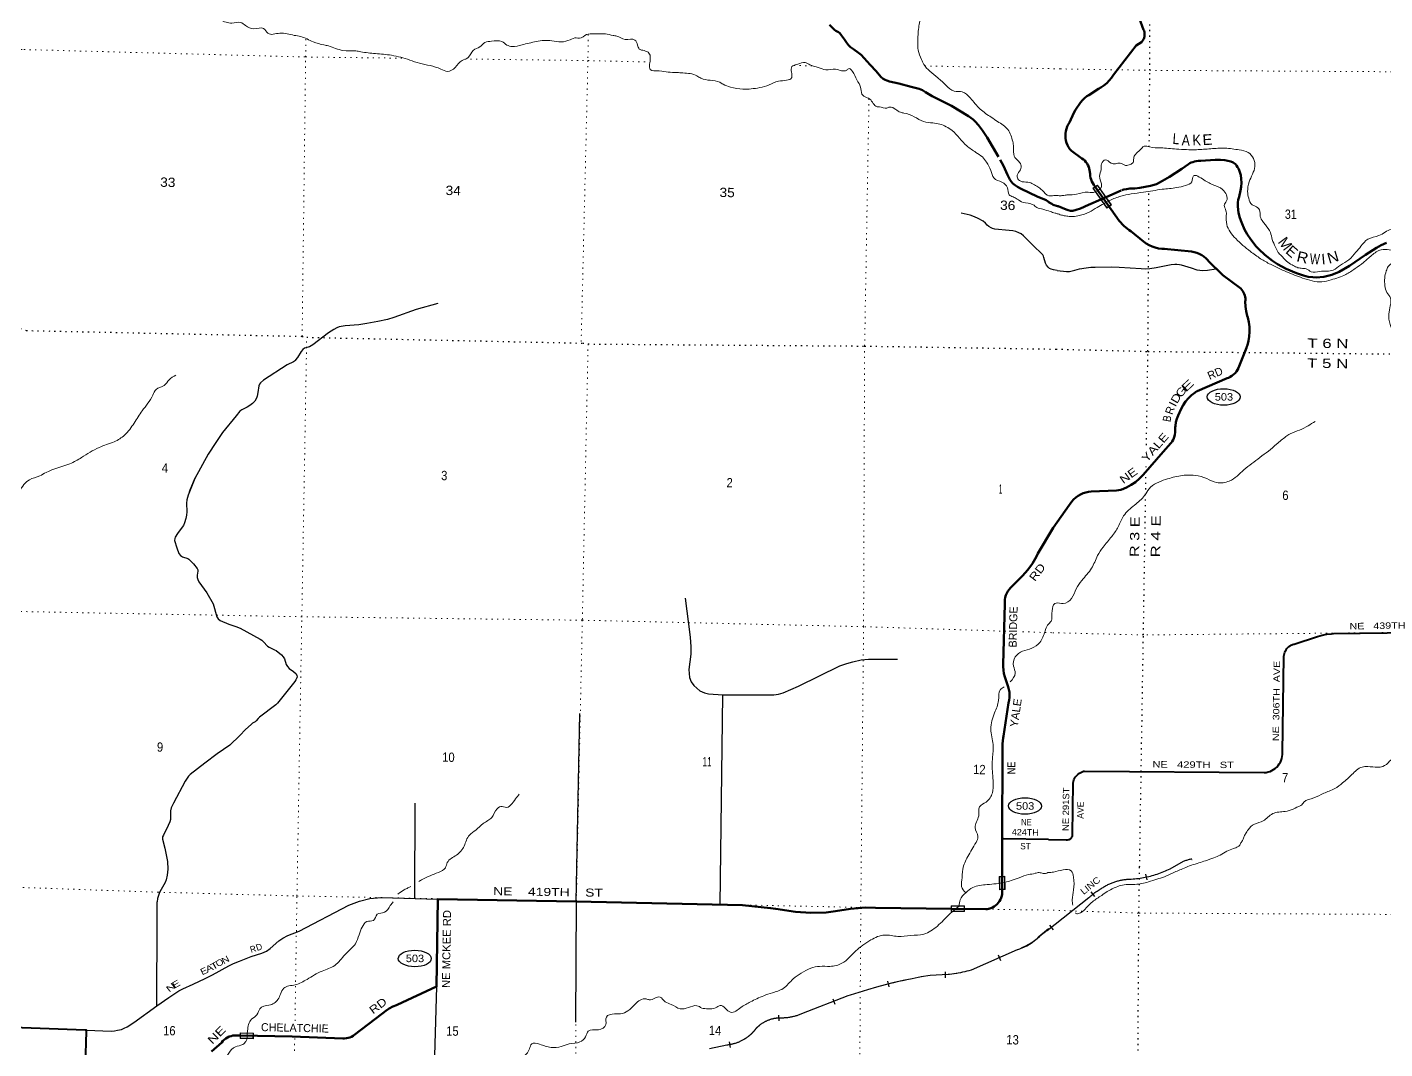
# Model space of a CAD drawing. Header units: feet. Extents: x -481249 to -254670, y -730376 to -544252.
# Drawn here: x -369713 to -344259, y -576767 to -557602 of the extents above; entities that cross this region are included whole.
import ezdxf
from ezdxf.enums import TextEntityAlignment as Align

# ---------------------------------------------------------------- set-up
doc = ezdxf.new("R2010")
doc.units = ezdxf.units.FT
doc.header["$LTSCALE"] = 70
doc.linetypes.add('DOTTED', pattern=[1.5, 0.3, -1.2])
doc.linetypes.add('LONG_DASH_SHORT_DASH', pattern=[9.9, 6, -1.2, 1.5, -1.2])
for name, color, linetype, lineweight in [('11', 7, 'LONG_DASH_SHORT_DASH', 60), ('17', 7, 'Continuous', 25), ('23', 7, 'Continuous', 70), ('26', 7, 'Continuous', 40), ('27', 7, 'Continuous', 13), ('29', 7, 'Continuous', 25), ('34', 7, 'Continuous', 25), ('39', 7, 'Continuous', 13), ('41', 7, 'Continuous', 13), ('59', 7, 'Continuous', 13), ('6', 7, 'DOTTED', 25), ('7', 7, 'DOTTED', 13)]:
    doc.layers.add(name, color=color, linetype=linetype, lineweight=lineweight)
doc.layers.add('30', color=7, linetype='Continuous')

msp = doc.modelspace()

# ---------------------------------------------------------------- linework, layer by layer
at = {"layer": '11'}
for points in [[(-354668.85, -557561.09), (-354574.62, -557650.27), (-354548.98, -557671.32), (-354500.86, -557697.58), (-354479.84, -557717.15), (-354443.99, -557759.25), (-354391.22, -557836.9), (-354352.88, -557893.37), (-354311.85, -557942.47), (-354274.64, -557975.71), (-354223.12, -558014), (-354124.11, -558084.09), (-354077.54, -558124.31), (-353907.34, -558308.32), (-353798.64, -558426.97), (-353706.51, -558535.38), (-353665.61, -558570.07), (-353626.74, -558592.17), (-353595.65, -558604.05), (-353544.38, -558622.56), (-353373.07, -558660.39), (-353140.89, -558719.32), (-352989.77, -558761.5), (-352927.04, -558786.07), (-352868.28, -558820.35), (-352747.21, -558900.11), (-352572.35, -558982.32), (-352380.77, -559075.34), (-352062.16, -559272.5), (-351979.71, -559334.43), (-351939.38, -559370.98), (-351874.5, -559441.97), (-351799.46, -559540.62), (-351714.59, -559672.91), (-351471.07, -560092.79), (-351408.91, -560205.14), (-351334.65, -560371.99), (-351288.4, -560461), (-351262.7, -560498.09), (-351230.95, -560532.58), (-351180.59, -560573.64), (-351146.67, -560595.45), (-351086.91, -560626.98), (-350767.23, -560786.15), (-350652.53, -560828.95), (-350610.83, -560849.61), (-350478.52, -560934.67), (-350460.46, -560943.17), (-350414.55, -560957.06), (-350382.96, -560962.72)], [(-350382.96, -560962.72), (-350234.63, -561021.97), (-350192.84, -561038.32), (-350155.19, -561046.34), (-350109.45, -561046.13), (-350044.7, -561032.21), (-349965.52, -561001.43), (-349815.04, -560933.08), (-349585.84, -560833.24), (-349190.04, -560661.8), (-349152.11, -560648.81), (-349104.96, -560638.51), (-349041.41, -560631.28), (-348944.38, -560626.37), (-348850.13, -560617.92), (-348649.48, -560580.75), (-348541.99, -560546.39), (-348426.53, -560487.75), (-348295.54, -560409.59), (-348063.47, -560258.58), (-347938.35, -560170.52), (-347913.26, -560155.59), (-347890.41, -560144.14), (-347860.56, -560132.37), (-347829.55, -560123.39), (-347795.16, -560116.52), (-347759.64, -560112.05), (-347710.49, -560108.8), (-347436.81, -560093.88), (-347337.44, -560093.17), (-347258.58, -560099.3), (-347201.32, -560108.84), (-347144.12, -560123.63), (-347101.41, -560142.48), (-347061.4, -560172.82), (-347037.94, -560198.44), (-347018.46, -560225.91), (-347003.46, -560252.42), (-346989.95, -560282.12), (-346975.75, -560321.25), (-346961.05, -560378.71), (-346951.73, -560445.21), (-346949.14, -560523.41), (-346952.75, -560597.96), (-346962.36, -560663.92), (-346992.76, -560783.5), (-347006.22, -560842.43), (-347013.19, -560893), (-347013.85, -560965.91), (-347000.03, -561086.44), (-346976.99, -561177.36), (-346947.65, -561262.21), (-346886.87, -561400.74), (-346841.18, -561483.24), (-346771.95, -561586.57), (-346668.29, -561714.15), (-346618.3, -561767.86), (-346509.98, -561870.52), (-346366.34, -561985.17), (-346268.82, -562050.78), (-346108.97, -562137.95), (-345916.71, -562219.78), (-345784.32, -562262.55), (-345695.94, -562282.94), (-345608.45, -562295.31), (-345545.36, -562298.62), (-345401.63, -562285.96), (-345252.7, -562247.31), (-345112.63, -562189.62), (-344921.09, -562078.46), (-344620.77, -561871.73), (-344416.5, -561740.56), (-344326.84, -561691.08), (-344226.03, -561650.71)], [(-350580.83, -560868.41), (-350549.09, -560890.23), (-350528.11, -560904.09), (-350503.88, -560919.49), (-350478.52, -560934.67), (-350460.46, -560943.17), (-350414.55, -560957.06), (-350398.35, -560960.27), (-350382.96, -560962.72)]]:
    msp.add_lwpolyline(points, dxfattribs=at)
at = {"layer": '17'}
for centre in [(-347278.39, -564538.82), (-351005.55, -572212.79), (-362445, -575072.52)]:
    msp.add_ellipse(centre, major_axis=(-309.24, 1), ratio=0.500121, dxfattribs=at)
at = {"layer": '23'}
for points in [[(-347832.53, -561820.32), (-347882.52, -561811.22), (-348394.99, -561759.19), (-348439.3, -561758.33), (-348501.03, -561751.56), (-348561.71, -561738.39), (-348620.69, -561718.94), (-348677.3, -561693.43), (-348730.94, -561662.15), (-348781.02, -561625.43), (-349022.65, -561432.06), (-349053.5, -561409.72), (-349151.4, -561328.14), (-349240.23, -561236.77), (-349692.37, -560594.72), (-349714.46, -560563.35), (-349735.48, -560531.78), (-349753.08, -560498.19), (-349767.07, -560462.94), (-349777.31, -560426.43), (-349783.67, -560389.04), (-349785.97, -560356.99), (-349793.57, -560284.36), (-349800.18, -560254.12), (-349810.85, -560221.35), (-349824.88, -560189.87), (-349842.13, -560160.04), (-349862.4, -560132.17), (-349885.47, -560106.57), (-349911.09, -560083.52), (-349938.98, -560063.28), (-350134.73, -559922.2), (-350161.59, -559890.05), (-350186.6, -559853.06), (-350207.6, -559813.67), (-350224.37, -559772.29), (-350236.72, -559729.39), (-350244.52, -559685.44), (-350247.68, -559640.91), (-350246.17, -559596.29), (-350240.01, -559552.07), (-350229.26, -559508.75), (-350214.03, -559466.78), (-350194.51, -559426.63), (-350170.89, -559388.75), (-350088.14, -559206.6), (-350056.4, -559152.19), (-349964.33, -559017.84), (-349929.08, -558974.52), (-349889.49, -558935.13), (-349846.01, -558900.09), (-349809.63, -558876), (-349629.97, -558761.2), (-349580.6, -558734.55), (-349524.68, -558697.03), (-349472.98, -558653.88), (-349426.08, -558605.56), (-349384.49, -558552.6), (-349348.66, -558495.58), (-348920.16, -557945.81), (-348823.12, -557886.24), (-348812.59, -557875.05), (-348799.32, -557858.14), (-348787.88, -557839.94), (-348778.42, -557820.64), (-348771.02, -557800.46), (-348765.77, -557779.61), (-348762.73, -557758.33), (-348761.93, -557736.85), (-348763.38, -557715.4), (-348767.06, -557694.22), (-348772.94, -557673.55), (-348780.95, -557653.6), (-348947.34, -557202)], [(-350474.26, -566995.94), (-350176.33, -566570.5), (-350159.89, -566543.27), (-350128.86, -566500.45), (-350093.52, -566461.1), (-350054.27, -566425.67), (-350011.52, -566394.53), (-349965.76, -566368.03), (-349917.47, -566346.46), (-349867.19, -566330.05), (-349815.48, -566318.99), (-349762.89, -566313.4), (-349289.41, -566292.12), (-349288.91, -566292.09), (-349249.65, -566287.8), (-349211.06, -566279.42), (-349198.56, -566275.3), (-349173.67, -566267.1), (-349148.56, -566256.58), (-349101.17, -566236.74), (-349014.13, -566190.25), (-348932.42, -566134.92), (-348856.94, -566071.34), (-348788.52, -566000.23), (-348412.5, -565566.55), (-348269.91, -565405.66), (-348265.45, -565400.41), (-348244.51, -565372.43), (-348226.62, -565342.42), (-348211.96, -565310.69), (-348200.7, -565277.61), (-348192.95, -565243.54), (-348188.81, -565208.84), (-348188.32, -565173.9), (-348189.34, -565113.8), (-348186.42, -565078.4), (-348175.62, -565012.51), (-348157.99, -564948.11), (-348133.73, -564885.9), (-348075.21, -564759.81), (-348040.88, -564695.42), (-347994.96, -564626.59), (-347942.1, -564562.93), (-347882.87, -564505.15), (-347817.92, -564453.89), (-347801.34, -564441.91), (-347783.59, -564431.73), (-347779.42, -564429.66), (-347215.91, -564188.27), (-347191.11, -564177.64), (-347165.91, -564165.56), (-347156.75, -564161.17), (-347124.49, -564141.31), (-347094.49, -564118.19), (-347067.06, -564092.06), (-347042.52, -564063.2), (-347021.13, -564031.94), (-347003.12, -563998.61), (-347001.85, -563995.9), (-346852.96, -563617.13), (-346843.16, -563592.22), (-346836.18, -563567.13), (-346817.09, -563489.32), (-346801.55, -563406.68), (-346793.81, -563316.03), (-346795.6, -563225.07), (-346806.88, -563134.79), (-346827.53, -563046.19), (-346836.97, -563017.12), (-346858.84, -562929.31), (-346871.41, -562839.71), (-346874.54, -562749.28), (-346872.63, -562723.49), (-346873.33, -562693.3), (-346877.18, -562663.34), (-346884.14, -562633.95), (-346894.13, -562605.45), (-346907.05, -562578.15), (-346922.75, -562552.35), (-346941.07, -562528.33), (-346961.79, -562506.36), (-347297.33, -562252.48), (-347570.72, -561982.8), (-347576.23, -561976.27), (-347611.33, -561939.52), (-347650.07, -561906.64), (-347692.03, -561878), (-347736.76, -561853.89), (-347783.77, -561834.6), (-347832.53, -561820.32)], [(-351430.23, -572828.06), (-351428.49, -571163.79), (-351427.02, -571047.95), (-351413.45, -570932.9), (-351407.67, -570901.86), (-351315.91, -570274.74), (-351303.69, -570226.01), (-351296.64, -570176.27), (-351294.82, -570126.07), (-351298.26, -570075.95), (-351306.92, -570026.46), (-351320.7, -569978.16), (-351335.15, -569941.1), (-351384.25, -569791.54), (-351400.67, -569727.4), (-351410.29, -569661.9), (-351413.01, -569595.76), (-351411.6, -569560.12), (-351384.21, -568422.41), (-351385.17, -568380.71), (-351381.76, -568339.13), (-351374.03, -568298.14), (-351362.06, -568258.19), (-351345.97, -568219.7), (-351325.95, -568183.11), (-351302.22, -568148.81), (-351275.03, -568117.17), (-351271.51, -568113.54), (-351052.3, -567895.16), (-350952.58, -567783.41), (-350865.08, -567661.85), (-350790.77, -567531.81), (-350764.78, -567477.43), (-350474.26, -566995.94)], [(-366258.08, -576816.24), (-366065.94, -576645.5), (-366042.33, -576618.38), (-366016.01, -576593.89), (-365987.27, -576572.27), (-365956.43, -576553.79), (-365923.83, -576538.62), (-365889.82, -576526.95), (-365854.78, -576518.89), (-365819.09, -576514.54), (-365812.4, -576514.15), (-365716.39, -576516.29), (-364745.3, -576537.88), (-363796.79, -576571.24), (-363762.83, -576571.89), (-363728.98, -576568.98), (-363695.62, -576562.55), (-363663.12, -576552.68), (-363631.83, -576539.46), (-363602.09, -576523.04), (-363593, -576517.17), (-363046.64, -576100.69), (-362987.78, -576052.25), (-362924.19, -576010.24), (-362856.55, -575975.1), (-362785.6, -575947.22), (-362774.5, -575943.62), (-362036.98, -575599.29), (-362011.36, -573961.66), (-359417.43, -574000.41), (-356300.46, -574073.9), (-355775.14, -574126.82), (-355677.77, -574142.79), (-355307.67, -574198.5), (-355020.21, -574218.4), (-354732.24, -574208.14), (-354560.94, -574187.61), (-354275.67, -574137.81), (-353986.75, -574118.11), (-353808.28, -574121.07), (-352383.27, -574138.6), (-351741.3, -574146.49), (-351716.34, -574146.8), (-351691.3, -574141.5), (-351681.55, -574139.44), (-351647.77, -574128.49), (-351615.31, -574114.07), (-351584.54, -574096.34), (-351555.78, -574075.48), (-351529.37, -574051.74), (-351505.58, -574025.36), (-351484.69, -573996.65), (-351466.9, -573965.9), (-351452.43, -573933.47), (-351441.43, -573899.7), (-351434.74, -573868.38), (-351431.27, -573835.56), (-351431.25, -573818.38), (-351431.22, -573783.41), (-351430.23, -572828.06)]]:
    msp.add_lwpolyline(points, dxfattribs=at)
at = {"layer": '26'}
for points in [[(-350562.72, -572841.73), (-350230.33, -572847.17), (-350205.37, -572847.55), (-350180.33, -572841.86), (-350174.2, -572839.59), (-350164.57, -572834.82), (-350155.48, -572829.07), (-350147.05, -572822.4), (-350139.36, -572814.89), (-350132.5, -572806.61), (-350126.54, -572797.67), (-350121.55, -572788.15), (-350117.58, -572778.16), (-350114.68, -572767.81), (-350112.87, -572757.21), (-350112.47, -572753.01), (-350100.68, -571777.67), (-350095.1, -571750.38), (-350086.7, -571723.83), (-350075.57, -571698.29), (-350061.84, -571674.07), (-350045.64, -571651.41), (-350027.17, -571630.56), (-350006.62, -571611.77), (-349984.22, -571595.22), (-349960.21, -571581.11), (-349934.85, -571569.58), (-349908.43, -571560.77), (-349887.62, -571555.91), (-346520.7, -571585.26), (-346483.24, -571581.51), (-346446.38, -571573.86), (-346410.52, -571562.4), (-346376.05, -571547.26), (-346343.36, -571528.6), (-346312.8, -571506.62), (-346284.7, -571481.56), (-346259.37, -571453.71), (-346237.09, -571423.36), (-346218.11, -571390.85), (-346202.63, -571356.54), (-346190.82, -571320.79), (-346182.81, -571284), (-346178.69, -571246.58), (-346178.11, -571223.54), (-346151.17, -569400.42), (-346148.02, -569374.77), (-346142.21, -569349.6), (-346133.8, -569325.17), (-346122.89, -569301.75), (-346109.58, -569279.6), (-346094.03, -569258.97), (-346076.41, -569240.07), (-346056.91, -569223.12), (-346035.75, -569208.29), (-346013.15, -569195.77), (-345989.37, -569185.67), (-345964.66, -569178.11), (-345958.12, -569176.58), (-345519.05, -569031.85), (-345434.29, -569005.34), (-345347.22, -568987.84), (-345258.8, -568979.53), (-345218.47, -568978.83), (-343714.44, -568954.35)], [(-350562.72, -572841.73), (-351406.47, -572828.43), (-351430.23, -572828.06)], [(-368635.78, -577690.38), (-368600.3, -576441.9), (-368599.59, -576417.01), (-368627.69, -576415.99), (-369975.39, -576367.17)]]:
    msp.add_lwpolyline(points, dxfattribs=at)
at = {"layer": '29'}
for p, q in [((-366670.45, -566314.49), (-366562.79, -566055.71)), ((-356717.64, -574063.4), (-356668.81, -570123.62)), ((-359417.43, -574000.41), (-359349.01, -570474.58)), ((-362446.66, -573943.78), (-362437.91, -572160.26)), ((-363074.2, -573925.97), (-362011.36, -573961.66)), ((-359417.43, -574000.41), (-359430.15, -576265.1)), ((-362036.98, -575599.29), (-362136.73, -578989.98))]:
    msp.add_line(p, q, dxfattribs=at)
for points in [[(-350401.21, -562168.79), (-350472.55, -562156.12), (-350515.97, -562143.25), (-350548.66, -562127.17), (-350573.85, -562104.64), (-350604.4, -562068.18), (-350621.02, -562031.71), (-350651.03, -561922.32), (-350658, -561900.87), (-350672.47, -561875.13), (-350732.5, -561810.78), (-350803.24, -561746.43), (-351030.49, -561519.07), (-351075.51, -561480.46), (-351120.53, -561459.01), (-351174.13, -561435.41), (-351232.01, -561422.54), (-351302.76, -561413.96), (-351570.74, -561390.37), (-351611.47, -561381.79), (-351637.2, -561368.92), (-351682.22, -561343.18), (-351712.24, -561317.44), (-351744.39, -561280.98), (-351791.56, -561242.37), (-351885.89, -561190.89), (-351952.35, -561158.71), (-352035.96, -561130.83), (-352201.03, -561092.22)], [(-350401.21, -562168.79), (-350227.66, -562187.86), (-350168.77, -562183.57), (-350069.21, -562162.15), (-349982.48, -562138.58), (-349858.29, -562115.02), (-349770.5, -562104.3), (-349692.35, -562102.17), (-349388.3, -562097.88), (-349237.34, -562102.16), (-348826.23, -562132.16), (-348741.65, -562136.44), (-348667.78, -562132.16), (-348544.66, -562110.74), (-348266.3, -562055.03), (-348198.84, -562046.46), (-348156.02, -562046.46), (-348106.77, -562052.89), (-348077.87, -562059.32), (-347892.65, -562117.16), (-347783.45, -562153.58), (-347726.71, -562162.15), (-347674.25, -562164.29), (-347581.11, -562157.87), (-347427.09, -562137.72)], [(-362012.49, -562783.72), (-362419.22, -562900.42), (-362839.41, -563050.57), (-362954.11, -563084.89), (-363139.56, -563123.5), (-363344.29, -563162.11), (-363495.44, -563183.56), (-363748.41, -563205.01), (-363828.81, -563217.88), (-363860.97, -563226.45), (-363907.06, -563243.62), (-363963.87, -563271.5), (-364065.71, -563338), (-364357.27, -563563.22), (-364417.3, -563599.69), (-364511.63, -563625.42), (-364545.93, -563646.87), (-364575.95, -563685.48), (-364644.55, -563797.02), (-364683.14, -563844.21), (-364684.22, -563852.79), (-364721.73, -563878.53), (-364837.5, -563938.59), (-365283.42, -564221.73), (-365340.25, -564273.2), (-365359.54, -564301.09), (-365369.18, -564328.98), (-365386.33, -564457.68), (-365399.2, -564524.17), (-365412.06, -564564.93), (-365444.22, -564618.55), (-365489.24, -564663.59), (-365540.7, -564702.2), (-365587.85, -564727.94), (-365690.76, -564779.42), (-365722.93, -564805.16), (-365793.66, -564895.25)], [(-365793.66, -564895.25), (-366047.71, -565208.41), (-366175.27, -565390.74), (-366317.84, -565611.66), (-366566.53, -566066.4), (-366695.16, -566379.57), (-366720.89, -566471.82), (-366725.18, -566534.01), (-366720.89, -566692.74), (-366723.04, -566759.25), (-366738.04, -566821.44), (-366761.63, -566902.96), (-366780.92, -566948.01), (-366806.64, -566984.45), (-366896.69, -567100.28), (-366936.35, -567171.09), (-366947.07, -567194.68), (-366948.14, -567228.98), (-366909.55, -567366.26), (-366866.67, -567477.8)], [(-366866.67, -567477.8), (-366840.95, -567512.14), (-366801.29, -567537.88), (-366701.6, -567572.2), (-366681.77, -567581.84), (-366660.87, -567597.94), (-366595.47, -567670.87), (-366522.58, -567756.67), (-366513.47, -567779.18), (-366512.94, -567808.15), (-366522.58, -567881.08), (-366523.66, -567923.97), (-366515.62, -567961.51), (-366492.57, -568005.48), (-366346.78, -568211.4), (-366226.73, -568417.32), (-366158.12, -568666.14), (-366132.93, -568700.46), (-366093.81, -568730.49), (-365930.87, -568799.13), (-365797.95, -568842.03), (-365719.16, -568878.49), (-365343.45, -569082.27), (-365313.97, -569101.57), (-365279.13, -569129.46), (-365206.24, -569210.97), (-365176.76, -569234.56), (-365077.61, -569279.61), (-365041.69, -569296.76), (-364944.69, -569373.99), (-364910.37, -569411.52), (-364888.95, -569451.2), (-364854.65, -569558.45), (-364834.26, -569597.06), (-364803.19, -569631.38), (-364721.73, -569691.44)], [(-357374.1, -568312.52), (-357284.65, -569047.91), (-357267.5, -569228.09), (-357267.5, -569365.37), (-357310.38, -569648.5), (-357293.22, -569802.94), (-357263.21, -569880.16), (-357211.76, -569953.09), (-357100.28, -570051.76), (-357014.52, -570090.37), (-356937.34, -570107.53), (-356668.81, -570123.62)], [(-356668.81, -570123.62), (-355715.34, -570124.69), (-355629.58, -570111.82), (-355539.54, -570086.08), (-355252.26, -569961.67), (-354476.18, -569584.15), (-354347.55, -569536.97), (-354231.78, -569506.94), (-354077.42, -569468.33), (-353940.22, -569459.75), (-353395.67, -569455.46)], [(-364721.73, -569691.44), (-364672.4, -569734.34), (-364664.36, -569745.06), (-364655.78, -569766.51), (-364653.64, -569787.96), (-364657.4, -569807.27), (-364676.15, -569842.66), (-364695.99, -569873.77), (-364968.26, -570223.4), (-365021.85, -570285.61), (-365051.87, -570313.49), (-365355.23, -570547.3), (-365382.04, -570573.04), (-365418.48, -570617.01), (-365435.63, -570633.1), (-365487.08, -570660.99), (-365512.81, -570680.29), (-365617.87, -570776.82), (-365725.06, -570888.36), (-365911.58, -571068.54)], [(-365911.58, -571068.54), (-366153.32, -571232.65), (-366384.86, -571408.55), (-366655, -571623.05), (-366685.01, -571653.08), (-366749.33, -571743.17), (-366972.3, -572159.31), (-367014.11, -572247.25), (-367028.04, -572305.17), (-367028.04, -572463.9), (-367035.54, -572508.94), (-367066.63, -572579.73), (-367156.67, -572759.91), (-367172.76, -572787.8), (-367178.11, -572832.84), (-367130.95, -573000.16), (-367083.78, -573253.27), (-367077.35, -573394.84), (-367088.07, -573510.67), (-367105.22, -573598.61), (-367126.66, -573647.96), (-367199.55, -573776.66), (-367232.25, -573836.71), (-367252.62, -573890.34), (-367269.77, -573947.18), (-367277.99, -574007.02)], [(-367284.05, -575962.23), (-367055.08, -575801.58), (-366870.7, -575681.46), (-366792.45, -575638.56), (-366600.57, -575552.76), (-366373.31, -575449.8), (-366237.18, -575376.87), (-365931.67, -575209.56), (-365842.7, -575166.66), (-365734.43, -575123.75), (-365511.46, -575037.95), (-365314.22, -574973.6), (-365227.39, -574934.99), (-365155.57, -574883.51), (-364996.92, -574741.94), (-364917.6, -574688.31), (-364825.4, -574638.98), (-364615.3, -574557.47), (-363680.55, -574072.69), (-363483.31, -573995.47), (-363290.35, -573948.28), (-363074.2, -573925.97)], [(-367284.05, -575962.23), (-367278.61, -574330.22), (-367277.99, -574007.02)], [(-368599.59, -576417.01), (-368139.9, -576434.37), (-368077.72, -576430.08), (-368017.69, -576419.35), (-367946.94, -576404.34), (-367891.2, -576380.74), (-367835.46, -576352.86), (-367713.26, -576273.49), (-367284.05, -575962.23)]]:
    msp.add_lwpolyline(points, dxfattribs=at)
at = {"layer": '34', "lineweight": 13}
for p, q in [((-347874.68, -573221.81), (-347872.92, -573221.5)), ((-350564.1, -574509.87), (-350743.75, -574658.79)), ((-351136.09, -574903.75), (-352016.94, -575289.33)), ((-352444.09, -575372.98), (-352783.54, -575388.16)), ((-354324.63, -575774.35), (-355196.43, -576109.93)), ((-356597.14, -576695.72), (-356921.7, -576767.41))]:
    msp.add_line(p, q, dxfattribs=at)
at = {"layer": '34'}
for p, q in [((-348716.82, -573597.09), (-348739.72, -573488.88)), ((-349696.22, -573909.4), (-349762.5, -573820.84)), ((-350473.54, -574533.38), (-350542.45, -574446.86)), ((-350588.53, -574547.96), (-350727.64, -574656.34)), ((-351510.04, -575006.19), (-351465.69, -575107.52)), ((-353584.37, -575498.09), (-353557.53, -575605.39)), ((-352504.85, -575322.14), (-352499.91, -575432.64)), ((-354610.9, -575827.22), (-354571.17, -575930.44)), ((-355625.29, -576132.85), (-355621.08, -576243.38)), ((-356549.71, -576635.59), (-356530.69, -576744.55))]:
    msp.add_line(p, q, dxfattribs=at)
for points in [[(-350588.53, -574547.94), (-349810.63, -573929.22), (-349792.01, -573912.98), (-349773.1, -573897.25), (-349753.9, -573881.82), (-349734.41, -573866.52), (-349714.65, -573851.73), (-349694.72, -573837.35), (-349674.49, -573823.1), (-349654, -573809.36), (-349633.34, -573796.03), (-349612.28, -573782.93), (-349591.16, -573770.34), (-349586.67, -573767.65), (-349572.11, -573757.54), (-349557.35, -573747.79), (-349542.44, -573738.29), (-349527.31, -573728.9), (-349512.03, -573719.9), (-349496.67, -573711.2), (-349481.1, -573702.61), (-349465.38, -573694.42), (-349449.57, -573686.53), (-349433.51, -573678.83), (-349417.43, -573671.5), (-349401.23, -573664.34), (-349384.8, -573657.5), (-349368.36, -573651.03), (-349351.76, -573644.82), (-349335.11, -573638.82), (-349318.23, -573633.16), (-349301.4, -573627.79), (-349284.33, -573622.74), (-349267.32, -573617.98), (-349250.13, -573613.46), (-349232.93, -573609.32), (-349215.64, -573605.48), (-349198.32, -573601.86), (-349180.84, -573598.64), (-349163.33, -573595.64), (-349145.82, -573593.01), (-349128.27, -573590.6), (-349110.64, -573588.65), (-349092.99, -573586.9), (-349075.39, -573585.45), (-349057.69, -573584.31), (-349039.98, -573583.53), (-349037.31, -573583.44), (-349011.93, -573582.14), (-348979.11, -573579.86), (-348946.11, -573577.19), (-348913.32, -573573.78), (-348880.73, -573569.8), (-348847.96, -573565.44), (-348815.4, -573560.32), (-348783.04, -573554.66), (-348750.51, -573548.41), (-348718.36, -573541.61), (-348686.22, -573534.43), (-348654.11, -573526.49), (-348622.38, -573518), (-348590.67, -573508.94), (-348559.15, -573499.51), (-348527.66, -573489.33), (-348496.54, -573478.76), (-348465.45, -573467.46), (-348434.74, -573455.78), (-348404.05, -573443.53), (-348373.75, -573430.72), (-348343.64, -573417.36), (-348313.74, -573403.62), (-348284.56, -573389.41), (-348032.6, -573248.49), (-348031.69, -573247.98), (-348016.16, -573241.94), (-348000.64, -573236.32), (-347985.01, -573230.96), (-347969.23, -573225.74), (-347953.4, -573220.91), (-347937.56, -573216.38), (-347921.55, -573211.99), (-347905.49, -573207.98), (-347889.41, -573204.28), (-347877.23, -573201.65)], [(-351152.7, -574912.23), (-352016.56, -575290.37), (-352056.21, -575301.79), (-352095.84, -575312.21), (-352135.67, -575321.96), (-352175.86, -575331.33), (-352216.09, -575339.72), (-352256.29, -575347.38), (-352296.84, -575354.64), (-352337.45, -575360.93), (-352378.01, -575366.49), (-352419.01, -575371.43), (-352444, -575374.08), (-352783.42, -575389.26), (-352953.26, -575418.51), (-353121.54, -575451.49), (-353289.34, -575487.4), (-353457.79, -575525.41), (-353624.62, -575567.13), (-353789.99, -575611.62), (-353956.02, -575658.21), (-354120.41, -575708.52), (-354283.37, -575761.59), (-354324.25, -575775.39), (-355196.01, -576110.95), (-355210.54, -576117.33), (-355225.17, -576123.36), (-355239.91, -576129.13), (-355254.81, -576134.77), (-355269.78, -576140.05), (-355284.76, -576145.04), (-355299.91, -576149.9), (-355315.12, -576154.39), (-355330.37, -576158.6), (-355345.8, -576162.58), (-355361.18, -576166.26), (-355376.63, -576169.76), (-355392.24, -576172.94), (-355407.79, -576175.78), (-355423.44, -576178.38), (-355439.09, -576180.77), (-355454.89, -576182.85), (-355470.59, -576184.67), (-355486.44, -576186.16), (-355502.21, -576187.41), (-355518.08, -576188.41), (-355533.9, -576189.09), (-355549.73, -576189.49), (-355565.57, -576189.69), (-355581.47, -576189.5), (-355583.35, -576189.48), (-355594.13, -576189.35), (-355604.84, -576189.44), (-355615.56, -576189.73), (-355626.34, -576190.14), (-355637.07, -576190.8), (-355647.73, -576191.65), (-355658.46, -576192.62), (-355669.14, -576193.83), (-355679.75, -576195.23), (-355690.43, -576196.81), (-355701, -576198.58), (-355711.57, -576200.48), (-355722.13, -576202.61)], [(-355722.13, -576202.61), (-355732.58, -576204.94), (-355743.03, -576207.45), (-355753.42, -576210.09), (-355763.82, -576212.97), (-355774.09, -576215.98), (-355784.39, -576219.23), (-355794.54, -576222.61), (-355804.71, -576226.17), (-355814.75, -576229.92), (-355824.74, -576233.86), (-355834.67, -576237.92), (-355844.54, -576242.22), (-355854.35, -576246.65), (-355864.05, -576251.27), (-355873.68, -576256.02), (-355883.19, -576261.01), (-355892.64, -576266.12), (-355901.98, -576271.36), (-355911.25, -576276.79), (-355920.41, -576282.4), (-355929.51, -576288.2), (-355938.49, -576294.07), (-355947.34, -576300.18), (-355956.08, -576306.42), (-355964.77, -576312.78), (-355973.26, -576319.26), (-355981.69, -576326), (-355990.01, -576332.8), (-355998.16, -576339.79), (-356006.23, -576346.83), (-356014.18, -576354.13), (-356021.95, -576361.5), (-356029.61, -576368.99), (-356037.2, -576376.66), (-356044.55, -576384.47), (-356051.85, -576392.33), (-356058.96, -576400.39), (-356066, -576408.56), (-356072.81, -576416.81), (-356079.5, -576425.24), (-356083.09, -576429.83), (-356091.89, -576440.04), (-356100.85, -576449.97), (-356109.99, -576459.75), (-356119.29, -576469.49), (-356128.78, -576478.98), (-356138.4, -576488.26), (-356148.18, -576497.49), (-356158.15, -576506.47), (-356168.24, -576515.24), (-356178.56, -576523.91), (-356188.95, -576532.32), (-356199.46, -576540.64), (-356210.21, -576548.75), (-356221.03, -576556.6), (-356232.02, -576564.3), (-356243.09, -576571.83), (-356254.38, -576579.17), (-356265.7, -576586.29), (-356277.25, -576593.22), (-356288.81, -576599.92), (-356300.56, -576606.48), (-356312.38, -576612.77), (-356324.31, -576618.86), (-356336.33, -576624.78), (-356348.52, -576630.45), (-356360.78, -576635.95), (-356373.12, -576641.2), (-356385.53, -576646.28), (-356398.07, -576651.05), (-356410.68, -576655.66), (-356423.29, -576660.05), (-356436.04, -576664.23), (-356448.87, -576668.15), (-356461.82, -576671.86), (-356474.73, -576675.4), (-356487.78, -576678.63), (-356500.83, -576681.64), (-356513.96, -576684.49), (-356527.06, -576687.07), (-356540.34, -576689.39), (-356553.59, -576691.54), (-356566.85, -576693.37), (-356580.13, -576695.09), (-356593.54, -576696.49), (-356596.96, -576696.81), (-356921.46, -576768.49)]]:
    msp.add_lwpolyline(points, dxfattribs=at)
msp.add_arc((-351684.27, -573533.34), 1475.22, 290.77701, 310.42597, dxfattribs=at)
at = {"layer": '34', "lineweight": 13}
for centre, radius, start, end in [((-351325.92, -574163.03), 764.66, 284.37438, 319.58334), ((-351166.92, -585107.24), 9852.61, 99.44383, 108.69286), ((-352680.77, -573031.96), 2352.95, 275.77313, 286.38722), ((-355595.03, -576804.92), 616.66, 88.9139, 142.45318), ((-355565.96, -575280.76), 907.78, 268.90295, 294.02089), ((-356668.28, -575931.54), 767.49, 275.3182, 319.58344)]:
    msp.add_arc(centre, radius, start, end, dxfattribs=at)
at = {"layer": '39'}
for points in [[(-355542.01, -555812.8), (-355368.27, -555756.11), (-355212.75, -555805.45), (-355065.58, -555772.31), (-355037.57, -555678.52), (-354998.95, -555556.85), (-354889.68, -555512.9), (-354832.66, -555570.27), (-354690.96, -555705.65), (-354482.4, -555810.28), (-354396.53, -555928.46), (-354251.31, -556088.01), (-354090.33, -556261.92), (-353964.17, -556372.9), (-353830.56, -556413.76), (-353705.99, -556406.26), (-353622.43, -556343.72), (-353513.97, -556241.53), (-353404.37, -556181.53), (-353208.94, -556143.35), (-353061.62, -556005.82), (-353034.7, -556062.58), (-353001.81, -556219.84), (-352938.46, -556359.65), (-352787.09, -556513.3), (-352616.98, -556633.19), (-352483.82, -556696.13), (-352335.81, -556817.59), (-352216.37, -556962.55), (-352092.43, -557083.52), (-352394.82, -556954.91), (-352630.07, -556879.85), (-352744.28, -556871.51), (-352857.67, -557116.12), (-352945.23, -557373.31), (-352998.28, -557611.13), (-353015.88, -557881.79), (-353006.98, -558034.54), (-352944.33, -558208.46), (-352902.1, -558301.67), (-352792.32, -558428.37), (-352638.33, -558551.96), (-352484.8, -558697.62), (-352332.41, -558801.1), (-352180.2, -558816.24), (-352030.06, -558931.72), (-351845.67, -559138.23), (-351638.14, -559293.02), (-351519.36, -559371.73), (-351327.83, -559524.18), (-351236.09, -559746.88), (-351218.13, -559849.63), (-351205.67, -560024.54), (-351082.51, -560183.63), (-351092.47, -560277.78), (-351150.7, -560376.97), (-351142.07, -560445.4), (-351056.93, -560501.34), (-350920.74, -560514.15), (-350829.37, -560560.18), (-350744.15, -560612.1), (-350684.96, -560661.48), (-350556.68, -560766.48), (-350466.25, -560760.29), (-350418.02, -560757.26), (-350380.55, -560760.3)], [(-366089.34, -557467.1), (-365875.82, -557525.65), (-365709.04, -557514.99), (-365619.85, -557569), (-365464.67, -557634.39), (-365279.92, -557628.12), (-365199.49, -557718.09), (-364978.68, -557714.55), (-364706.61, -557756.22), (-364582.66, -557778.82), (-364349.91, -557877.92), (-364148.42, -557936.22), (-364064.5, -557953.99), (-363793.35, -558039.81), (-363550.72, -558048.76), (-363458.73, -558064.69), (-363182.5, -558098.42), (-362882.15, -558130.63), (-362540.83, -558219.89), (-362355.43, -558279.87), (-361958.32, -558388.33), (-361834.82, -558433), (-361686.78, -558357.72), (-361559.65, -558225.81), (-361444.16, -558171.95), (-361349.08, -558037.37), (-361227.33, -557971.59), (-361129.35, -557891.28), (-361006.41, -557865.68), (-360815.89, -557871.56), (-360716.92, -557937.82), (-360623.22, -557967.83), (-360433.88, -557933.54), (-360300.79, -557902.12), (-360169.7, -557870.66), (-359876.47, -557858.57), (-359700.32, -557880.22), (-359534.93, -557839.42), (-359417.8, -557803.66), (-359359.76, -557810.87), (-359223.88, -557741.36), (-359093.2, -557729.97), (-358872.43, -557728.44), (-358728.54, -557757.47), (-358658.58, -557770.94), (-358501.35, -557834.36), (-358318.94, -557844.1), (-358270.69, -557937.43), (-358236.11, -558012.41), (-358146.42, -558042.34), (-358055.05, -558088.37), (-358043.33, -558299.4), (-358033.32, -558397.97), (-357861.26, -558423.55), (-357695.14, -558445), (-357532.79, -558454.33), (-357418.54, -558460.67), (-357154.79, -558516.23), (-357083.44, -558559.84), (-356727.79, -558635.33), (-356664.34, -558672.76), (-356525, -558727.79), (-356294.98, -558764.6), (-356138.36, -558759.76), (-355979.35, -558736.89), (-355799.67, -558684.34), (-355627.69, -558615.57), (-355379.48, -558548.35), (-355377.28, -558343.63), (-355263.87, -558293.74), (-355128.9, -558268.38), (-355037.41, -558308.39), (-354879.98, -558361.78), (-354740.3, -558400.76), (-354555.51, -558392.48), (-354347.11, -558406.76), (-354326.68, -558389.11), (-354158.21, -558589.27), (-354088.8, -558727.2), (-354061.39, -558858.25), (-354016.16, -558903.33), (-353914.81, -558951.57), (-353779.29, -559094.86), (-353735.16, -559095.75), (-353595.2, -559120.69), (-353542.63, -559101.68), (-353429.12, -559144.14), (-353337.96, -559200.2), (-353276.02, -559213.51), (-353080.76, -559281.72), (-352908.06, -559373.57), (-352734, -559399.2), (-352604.03, -559421.92), (-352371.69, -559541.08), (-352096.68, -559829.74), (-351926.6, -559951.64), (-351799.91, -560036.53)], [(-349684.08, -560686.68), (-349578.44, -560607.96), (-349572.2, -560541.82), (-349607.73, -560397.33), (-349579.25, -560271.12), (-349572.87, -560166.89), (-349494.5, -560090.99), (-349392.59, -560151.52), (-349310.53, -560165.86), (-349218.36, -560152.17), (-349118.39, -560196.65), (-349030.21, -560176.93), (-348978.01, -560141.03), (-348967.73, -560064.88), (-348935.42, -559988.81), (-348847.01, -559904.93), (-348772.67, -559837.04), (-348668.58, -559849.45), (-348460.37, -559866.27), (-348166.08, -559889.42), (-347789.63, -559900.84), (-347523.23, -559883.78), (-347252.84, -559872.76), (-346988.62, -559905.82), (-346822.57, -559952.55), (-346720.85, -560069.22), (-346695.34, -560215.67), (-346739.9, -560359.87), (-346802.5, -560506), (-346831.18, -560686.34), (-346811.59, -560808.71), (-346747.95, -560935.26), (-346687.97, -560961.55), (-346608.11, -561030.01), (-346594.54, -561156.38), (-346544.81, -561250.79), (-346498.97, -561313.12), (-346403.35, -561455.82), (-346371.77, -561584.26), (-346308.19, -561726.85), (-346256.49, -561829.29), (-346202.62, -561885.63), (-346100.87, -561994.28), (-345998.97, -562060.82), (-345909.02, -562107.27), (-345824.98, -562125.63), (-345732.9, -562135.99), (-345640.97, -562190.47), (-345482.75, -562185.04), (-345226.32, -562157.92), (-345091.82, -562066.2), (-344931.26, -561964.54), (-344802.59, -561824.67), (-344706.07, -561712.75), (-344577.44, -561580.9), (-344368.93, -561513.51), (-344138.22, -561396.07), (-344056.11, -561396.38), (-343886.22, -561487.23), (-343676.05, -561516.08), (-343519.84, -561514.66), (-343347.34, -561437.1), (-343316.94, -561334.96), (-343180.51, -561261.29), (-343100.3, -561233.52), (-343018.45, -561303.99), (-342810.1, -561280.71), (-342767.94, -561252.8), (-342699.92, -561271.09), (-342606.06, -561343.62), (-342367.65, -561316.44), (-342094.95, -561217.2), (-341948.49, -561139.55), (-341773.81, -561011.88), (-341593.3, -560934.36), (-341386.65, -560826.86), (-341236.15, -560739.2), (-341021.41, -560609.68), (-340826.81, -560510.15), (-340652.32, -560434.61), (-340547.93, -560362.82), (-340503.54, -560268.75), (-340487.32, -560212.67), (-340458.91, -560108.52), (-340390.6, -560044.62), (-340360.69, -560080.82), (-340383.08, -560182.99), (-340385.35, -560257.16), (-340349.35, -560271.33), (-340230.86, -560177.54), (-340118.47, -560105.78), (-340014.47, -560146.26), (-340004.77, -560234.52)], [(-351799.91, -560036.53), (-351725.71, -560136.41), (-351646.6, -560290.59), (-351585.34, -560434.37), (-351438.42, -560511.64), (-351334.17, -560614.14), (-351300.75, -560745.31), (-351229.36, -560786.91), (-351153.92, -560826.59), (-351040.82, -560889.12), (-350853.09, -560933.09), (-350783.87, -560982.68), (-350668.23, -561019.17), (-350532.65, -561062.08), (-350440.91, -561090.04), (-350385.8, -561106.86)], [(-347231.27, -561131.96), (-347236.97, -561045.72), (-347268.66, -560945.35), (-347226.31, -560863.31), (-347301.65, -560648.5), (-347467.56, -560563.67), (-347651.46, -560468.76), (-347847.45, -560393.85), (-347877.87, -560502), (-347994.27, -560571.74), (-348162.64, -560613.22), (-348433.09, -560644.29), (-348783.74, -560699.13), (-349016.15, -560730.35), (-349206.55, -560773.75), (-349413.09, -560851.17), (-349527.21, -560914.53)], [(-350211.98, -560747.44), (-350232, -560752.05), (-350274, -560759.05), (-350312, -560762.05), (-350344, -560765.05), (-350380.56, -560760.3)], [(-350211.98, -560747.44), (-350037.49, -560736.58), (-349821.07, -560697.28), (-349690.88, -560691.75), (-349684.08, -560686.68)], [(-349527.21, -560914.53), (-349649.86, -560982.62), (-349800.38, -561074.29), (-349986.84, -561135.75), (-350111.06, -561153.34), (-350145.97, -561152.65)], [(-350145.97, -561152.65), (-350180, -561152.05), (-350220, -561147.05), (-350270, -561139.05), (-350301, -561132.05), (-350345, -561120.05), (-350385.8, -561106.86)], [(-343419.14, -563722.55), (-343461.56, -563716.32), (-343585.68, -563703.83), (-343723.84, -563697.3), (-343878.01, -563690.71), (-343965.92, -563632.24), (-344043.43, -563467.55), (-344100.97, -563316.96), (-344160.58, -563182.41), (-344182.25, -563082.08), (-344177.76, -562945.76), (-344149.17, -562789.48), (-344150.79, -562683.21), (-344218.52, -562580.71), (-344256.12, -562454.25), (-344261.61, -562307.87), (-344231.1, -562175.66), (-344196.77, -562093.58), (-344056.17, -561975.81), (-344023.98, -561935.83), (-344009.79, -561885.76), (-344029.62, -561831.55), (-344179.63, -561778.87), (-344325.81, -561778.32), (-344504.41, -561881.92), (-344659.09, -562015.67), (-344815.7, -562131.38), (-344992.32, -562243), (-345267.03, -562342.23), (-345437.37, -562377.69), (-345801.59, -562308.16), (-346103.57, -562190.75), (-346403.46, -562051.3), (-346587.33, -561946.36), (-346779.09, -561809.31), (-347052.59, -561569.7), (-347223.87, -561302.4), (-347231.27, -561131.96)], [(-374139.78, -572359.24), (-374139.29, -572357.69), (-374166.81, -572134.29), (-374109.72, -571992.92), (-374074.95, -571863.14), (-374072.39, -571738.72), (-374097.38, -571587.65), (-374198.45, -571525.37), (-374221.93, -571398.41), (-374184.9, -571256.63), (-374213.74, -571097.45), (-374086.16, -570943.46), (-373989.27, -570720.59), (-373935.57, -570549.04), (-373711.5, -570386.97), (-373585.78, -570323.28), (-373418.69, -570200.21), (-373316.21, -570095.9), (-373281.93, -569990.2), (-373205.2, -569869.3), (-373141.41, -569792.3), (-373061.31, -569605.23), (-373084.42, -569460.21), (-373152.47, -569256.07), (-373215.76, -569015.89), (-373256.94, -568675.77), (-373263.05, -568484.93), (-373291.97, -568329.77), (-373408.82, -568156.75), (-373454.39, -567932.98), (-373420.4, -567841.33), (-373210.92, -567803.44), (-373020.59, -567720.99), (-372848.98, -567670.28), (-372734.88, -567635.41), (-372515.38, -567646.96), (-372309.54, -567590.92), (-372149.79, -567531.94), (-372032.04, -567367.71), (-371922.92, -567233.42), (-371691.42, -567197.98), (-371622.56, -567167.26), (-371298.16, -567103.6), (-371068.75, -567072.14), (-370783.66, -567065.9), (-370644.84, -567048.65), (-370431.91, -566940.56), (-370227.82, -566774.07), (-370025.96, -566521.22), (-369908.9, -566391.11), (-369854.89, -566301.87), (-369669.99, -566092.83), (-369477.82, -566018.45), (-369356.11, -565954.68), (-368911.26, -565791.09), (-368694.2, -565677.06), (-368365.2, -565487.02), (-368080.02, -565378.4), (-367886.86, -565255.86), (-367707.61, -565028.64), (-367556.39, -564798.84), (-367355.68, -564503.81), (-367295.32, -564398.64), (-367147.32, -564325.36), (-367050.74, -564214.91), (-366924.64, -564133.16)], [(-350500.22, -568710.51), (-350419.14, -568404.14), (-350289.01, -568414.65), (-350134.47, -568318.98), (-350043.72, -568138.87), (-349939.02, -567980.87), (-349757.98, -567752.98), (-349642.99, -567514.81), (-349540.3, -567356.8), (-349379.38, -567156.91), (-349256.57, -566972.9), (-349155.73, -566770.78), (-348952.75, -566569.03), (-348763.86, -566387.28), (-348679.31, -566261.28), (-348368.29, -566088.01), (-348087.68, -566016.87), (-347815.31, -566011.87), (-347597.24, -566070.82), (-347413.27, -566145.69), (-347174.85, -566116.5), (-346899.76, -565907), (-346602.55, -565675.53), (-346287.26, -565426.08), (-346112.52, -565280.37), (-346036.25, -565230.53), (-345855.77, -565161.02), (-345697.28, -565079.41), (-345566.83, -564999.7)], [(-351282.05, -569885.77), (-351188.11, -569719.25), (-351219.53, -569588.12), (-351187.9, -569416.12), (-351051.24, -569308.49), (-350879.54, -569253.76), (-350728.75, -569142.4), (-350630.11, -568931.61), (-350581.62, -568818.17), (-350515.91, -568745.23), (-350500.22, -568710.51)], [(-352117.56, -573837.85), (-352195.41, -573719.83), (-352189.04, -573605.53), (-352170.72, -573397.12), (-352079.56, -573160.08), (-351923.59, -572894.24), (-351887.22, -572784.57), (-351941.97, -572616.83), (-351873.25, -572397.4), (-351855.66, -572225.11), (-351735.46, -572137.22), (-351617.49, -571962.96), (-351614, -571597.66), (-351613.92, -571300.55), (-351602.95, -571059.87), (-351647.16, -570769.88), (-351574.62, -570462.2), (-351501.64, -570230.81), (-351463.29, -570024.82), (-351398.51, -569979)], [(-350056.63, -574218.96), (-350055.28, -574221.88), (-350003.24, -574230.1), (-349876.77, -574144.35), (-349720.03, -573992.56), (-349545.39, -573874.92), (-349436.99, -573801.13), (-349296.57, -573733.49), (-349178.28, -573693.83), (-349035.7, -573686.18), (-348943.76, -573682), (-348688.83, -573636.03), (-348534.2, -573585.88), (-348392.11, -573539.91), (-348228.24, -573464.78), (-348023.67, -573379.33), (-347885.29, -573321.7), (-347744.96, -573280.12), (-347620.66, -573238.47), (-347464.26, -573182.92), (-347347.92, -573131.22), (-347221.51, -573059.51), (-347097.18, -573011.85), (-347010.93, -572974.08), (-346986.84, -572956.12), (-346956.62, -572904.11), (-346920.36, -572846.1), (-346896.11, -572784.03), (-346857.81, -572714), (-346821.56, -572655.99), (-346705.05, -572554.17), (-346540.61, -572490.62), (-346359.9, -572354.96), (-346127.45, -572313.72), (-345836.69, -572202.52), (-345832.67, -572200.53), (-345778.4, -572142.59), (-345591.86, -572059.07), (-345405.32, -571973.55), (-345198.74, -571886.1), (-345050.17, -571778.39), (-344875.39, -571620.64), (-344686.65, -571481), (-344576.47, -571471.38), (-344396.28, -571484.08), (-344298.12, -571472.42), (-344169.6, -571372.64), (-343986.73, -571194.88), (-343856.25, -571107.15), (-343626.09, -571146.1), (-343331.99, -571223.38), (-343011.59, -571228.58), (-343005.59, -571228.6), (-342923.47, -571224.9), (-342677.52, -571330.07), (-342354.19, -571636.02), (-342040.72, -571899.84), (-341868.98, -572036.81), (-341797.08, -572091.22), (-341645, -572123.86), (-341521.13, -572204.52), (-341477.51, -572326.98), (-341401.74, -572419.49), (-341287.78, -572474.05), (-341197.76, -572500.45)], [(-362369.97, -573627.53), (-362304.7, -573588.31), (-362003.02, -573457.94), (-361872.78, -573370.26), (-361836.7, -573274.63), (-361661.19, -573131.65), (-361521.28, -572963.86), (-361422.72, -572757.08), (-361302.39, -572663.17), (-361165.44, -572541.49), (-361002.53, -572426.36), (-360900.9, -572265.82), (-360805.64, -572219.58), (-360753.81, -572236.7), (-360555.9, -572078.12), (-360485.89, -571991.21)], [(-382444.26, -573227.49), (-382381.31, -573251.89), (-382267.47, -573278.3), (-382136.92, -573272.93), (-382042.19, -573252.77), (-381956.58, -573188.27), (-381798.06, -573091.12), (-381658.21, -573023.7), (-381485.33, -573009.15), (-381213.06, -573040.79), (-380932.29, -573146.88), (-380711.21, -573326.04), (-380591.32, -573448.93), (-380404.19, -573619.37), (-380201.93, -573737.91), (-380046.98, -573716.98), (-379954.34, -573700.79), (-379668.73, -573766.83), (-379427.83, -573860.07), (-379242.02, -573899.99), (-378963.9, -573939.78), (-378729.12, -573842.17), (-378616.54, -573832.42), (-378358.27, -573861.77), (-378159.99, -573978.23), (-378054.95, -574042.6), (-377923.26, -574079.41), (-377835.11, -573988.85), (-377630.24, -573784.24), (-377495.7, -573682.59), (-377326.94, -573575.61), (-377194.29, -573467.9), (-377036.88, -573424.93), (-376961.2, -573452.57), (-376706.13, -573540.07), (-376340.12, -573599.71), (-376192.47, -573640.86), (-375976.2, -573663.33), (-375785.71, -573572.86), (-375590.25, -573436.31), (-375376.66, -573296.11), (-375163.61, -573182.01), (-374869.05, -573007.33), (-374651.5, -572967.59), (-374398.05, -572938.62), (-374185.81, -573059.38), (-374060.8, -573128.17), (-373899.41, -573282.02), (-373692.36, -573362.52), (-373369.71, -573481.51), (-373134.39, -573650.92), (-372944.04, -573957.93), (-372880.77, -574101.75), (-372797.24, -574235.95), (-372776.9, -574320.68), (-372798.98, -574418.6), (-372761.71, -574557.88), (-372727.87, -574668.98), (-372809.93, -574854.01), (-372950.75, -575065.95), (-372938.16, -575234.84), (-372784.26, -575362.44), (-372598.63, -575508.75), (-372497.98, -575591.1), (-372193.37, -575611.36), (-372035.11, -575624.61), (-371885.12, -575649.75), (-371811.02, -575657.28), (-371711.18, -575681.4), (-371500.84, -575894.46), (-371416.08, -576066.83), (-371331.16, -576231.17), (-371166.51, -576519.59), (-371084.21, -576713.98), (-370941.08, -576877.5), (-370722.29, -576972.29), (-370527.82, -577177.01), (-370386.27, -577515.14), (-370387.96, -577890.52), (-370392.54, -578113.26), (-370315.49, -578367.78), (-370070.3, -578545.42), (-369736.46, -578510.05), (-369489.11, -578484.98), (-369247.66, -578453.76), (-369066.36, -578517.67), (-368908.86, -578665.42), (-368834.56, -578956.02), (-368805.47, -579012.01)], [(-351380.33, -573645.45), (-351266.04, -573610.26), (-351116.45, -573557.1), (-350936.64, -573498.53), (-350815.75, -573474.89), (-350741.2, -573460.35), (-350665.31, -573477.95), (-350574.67, -573461.73)], [(-350574.67, -573461.73), (-350473.08, -573450.43), (-350288.71, -573411.01), (-350138.57, -573427.61), (-350094.94, -573546.06), (-350093.79, -573786.66), (-350118.48, -573973.03), (-350111.43, -574070.87)], [(-362762.3, -573864.64), (-362641.8, -573782.2), (-362572.9, -573749.48), (-362522.09, -573718.95)], [(-352241.23, -574088), (-352218.61, -573970.3), (-352117.56, -573837.85), (-351985.07, -573738.16), (-351715.13, -573687.45), (-351380.33, -573645.45)], [(-365585.95, -576468.88), (-365581.83, -576426.5), (-365505.16, -576211.24), (-365405.1, -576126.96), (-365348.59, -576013.68), (-365180.66, -575946.83), (-365081.63, -575912.71), (-364961.66, -575738.49), (-364901.26, -575631.32), (-364687.19, -575565.41), (-364466.36, -575463.51), (-364182.24, -575308.69), (-363947.28, -575203.06), (-363750.39, -574996.28), (-363559.63, -574795.39), (-363489.94, -574626.17), (-363432.81, -574482.79), (-363344.41, -574380.2), (-363221.51, -574356.6), (-363148.96, -574243.65), (-363013.7, -574204.24), (-362904.79, -574079.99), (-362848.62, -574008.17)], [(-357066.54, -576003.6), (-356944.39, -576016.13), (-356807.53, -575996.83), (-356720.37, -575954.44), (-356524.3, -576080.89), (-356331.8, -575990.46), (-356153.1, -575887.69), (-355903.86, -575770.31), (-355742.19, -575715.38), (-355539.91, -575637.19), (-355351.53, -575454.32), (-355200.87, -575348.99), (-355020.32, -575254.29), (-354855.05, -575219.51), (-354662.4, -575219.42), (-354436.46, -575161.79), (-354176.85, -574930.18), (-353897.71, -574725.07), (-353636.93, -574632.01), (-353388.65, -574659.15), (-353147.45, -574639.97), (-352902.11, -574614.85), (-352648.15, -574463.43), (-352420.88, -574243.22), (-352241.23, -574088)], [(-362030.73, -577859.49), (-362009.14, -577858.32), (-361900.28, -577834.44), (-361756.75, -577783.16), (-361641.13, -577723.28), (-361528.88, -577729.58), (-361469.02, -577648.49), (-361368.59, -577546.14), (-361242.62, -577470.41), (-361117.67, -577444.85), (-360964.93, -577433.91), (-360865.53, -577381.73), (-360716.23, -577342.61), (-360681.63, -577319.22), (-360695.54, -577214.55), (-360694.58, -577070.03), (-360620.8, -576995.24), (-360489.51, -576953.75), (-360389.98, -576895.55), (-360295.07, -576769), (-360252.93, -576671.49), (-360106.62, -576680.49), (-360002.98, -576714.72), (-359891.14, -576741.09), (-359700.12, -576722.89), (-359550.66, -576675.75), (-359349.2, -576637.69), (-359244.84, -576539.44), (-359194.55, -576436.07), (-359003.33, -576407.84), (-358862.9, -576312.33), (-358853.96, -576169.98), (-358702.28, -576112.84), (-358585.85, -576111.2), (-358448.26, -576055.78), (-358311.14, -575926.07), (-358219.31, -575851.66), (-358106.48, -575829.86), (-358050.65, -575847.06), (-357846.9, -575795), (-357754.39, -575883.2), (-357637.03, -575933.77), (-357470.14, -576015.46), (-357315.15, -575992.52), (-357155.9, -575957.62), (-357066.54, -576003.6)], [(-367212.21, -578326.56), (-367203.52, -578196.25), (-367174.76, -578066.34), (-367079.56, -577925.75), (-366893.08, -577835.19), (-366835.56, -577770.11), (-366674.57, -577650.93), (-366630.76, -577569.51), (-366630.18, -577541.42), (-366596.93, -577485.88), (-366571.96, -577442.23), (-366408.57, -577401.39), (-366290.83, -577335.53), (-366196.29, -577227.04), (-366160.12, -577127.4), (-366045.29, -577105.64), (-365997.3, -577016.28), (-365933.66, -576848.95), (-365808.79, -576729.03), (-365671.44, -576685.65), (-365612.03, -576626.63), (-365585.95, -576468.88)]]:
    msp.add_spline(points, degree=3, dxfattribs=at)
at = {"layer": '59'}
for points in [[(-349471.38, -560997.98), (-349732.4, -560624.87), (-349646.35, -560564.68), (-349385.35, -560937.79)], [(-349721.25, -560626.83), (-349648.31, -560575.81), (-349396.48, -560935.82), (-349469.41, -560986.83)], [(-351484.26, -573782.26), (-351486.86, -573532.27), (-351381.86, -573531.18), (-351379.26, -573781.16)], [(-351389.77, -573539.25), (-351478.78, -573540.18), (-351476.34, -573774.18), (-351387.33, -573773.24)], [(-352388.11, -574083.01), (-352138.13, -574086.36), (-352139.54, -574191.35), (-352389.52, -574188)], [(-352380.22, -574091.11), (-352146.23, -574094.24), (-352147.42, -574183.24), (-352381.41, -574180.11)], [(-365471.93, -576577.23), (-365721.86, -576571.3), (-365719.37, -576466.33), (-365469.44, -576472.26)], [(-365477.62, -576480.06), (-365711.56, -576474.51), (-365713.67, -576563.49), (-365479.73, -576569.04)]]:
    msp.add_lwpolyline(points, close=True, dxfattribs=at)
at = {"layer": '6'}
for points in [[(-348674.95, -559848.67), (-348665.49, -558411.91), (-348657.05, -553209.06), (-348619.99, -547841.92), (-348609.72, -547769.78), (-348609.07, -546564.08)], [(-348728.26, -565441.32), (-348700.21, -563684.83), (-348680.45, -560683.17)], [(-382278.13, -563181.29), (-380326.63, -563201.87), (-375153.62, -563220.85), (-375013.54, -563239.76), (-369844.47, -563254.65), (-369728.87, -563293.14), (-364557.72, -563402.42), (-364471.79, -563420.23), (-359294.63, -563529.63), (-359196.63, -563545.68), (-354012, -563584.98), (-350423.5, -563642.07)], [(-350423.5, -563642.07), (-348700.21, -563684.83), (-343507.71, -563740.21), (-343382.88, -563741.72)], [(-348855.7, -573354.05), (-348785.16, -569003.68), (-348734.69, -565843.65)], [(-349127.23, -592228.32), (-349165.61, -589885.95), (-348912.66, -584627.87), (-348902.22, -579425.03), (-348869.74, -574220.27), (-348855.7, -573354.05)]]:
    msp.add_lwpolyline(points, dxfattribs=at)
at = {"layer": '7'}
for p, q in [((-355335.55, -558320.82), (-354976.84, -558329.28)), ((-352884.32, -558329.59), (-350343.97, -558385.84)), ((-350503.99, -568961.07), (-351089.54, -568942.35)), ((-352141.82, -574142.39), (-350582.73, -574164.37))]:
    msp.add_line(p, q, dxfattribs=at)
for points in [[(-382189.8, -557831.01), (-380160.68, -557859.2), (-375075.45, -557950.67), (-369773.1, -558022.47), (-364492.2, -558162.1), (-362651.35, -558185.61)], [(-364557.72, -563402.42), (-364492.2, -558162.1), (-364487.56, -557814.73)], [(-359192.48, -557737.52), (-359199.79, -558229.68), (-359326.48, -563532.01)], [(-361505.38, -558200.24), (-359199.79, -558229.68), (-358043.68, -558256.95)], [(-350343.97, -558385.84), (-348665.49, -558411.91), (-343414.83, -558443.45), (-339925.59, -558481.81)], [(-354296.73, -592149.91), (-354261.1, -589776.15), (-354110.93, -584517.48), (-354115.74, -579281.74), (-354083.85, -574115.01), (-354031.84, -568848.31), (-354012, -563584.98), (-353930.14, -558943.22)], [(-364691.39, -576243.09), (-364654.98, -573899.82), (-364563.43, -568662.03), (-364471.79, -563420.23)], [(-359196.63, -563545.68), (-359305.08, -568726.91), (-359417.43, -574000.41), (-359430.58, -577701.59)], [(-351365.06, -568933.54), (-354031.84, -568848.31), (-359305.08, -568726.91), (-364563.43, -568662.03), (-369869.26, -568564.06), (-375098.59, -568551.96), (-380406.55, -568459.97), (-382364.8, -568431.89)], [(-321816.52, -569215.87), (-322327.79, -569214.25), (-327706.47, -569142.14), (-332993.12, -569096.43), (-338297.65, -569008.56), (-343556.24, -568952.93), (-348785.16, -569003.68), (-350503.99, -568961.07)], [(-377579.29, -573689.37), (-375188.17, -573693.43), (-369897.27, -573736.89), (-367256.27, -573828.8), (-364654.98, -573899.82), (-359417.43, -574000.41), (-354083.85, -574115.01), (-352388.58, -574138.91)], [(-350582.73, -574164.37), (-348869.74, -574220.27), (-343591.03, -574247.9), (-338258.51, -574345.91), (-333003.73, -574347.39), (-327728.96, -574354.95), (-322306.12, -574399.16), (-318713.54, -574481.43)], [(-364863.36, -587497.41), (-364804.56, -584404.18), (-364735.97, -579111.72), (-364695.29, -576493.91)]]:
    msp.add_lwpolyline(points, dxfattribs=at)

# ---------------------------------------------------------------- texts
at = {"layer": '17'}
for s, rotation, p in [('RD', 23.189, (-347410.68, -564163.02)), ('R', 70.775, (-348218.26, -564814.68))]:
    msp.add_text(s, height=150, rotation=rotation, dxfattribs=at).set_placement(p, align=Align.CENTER)
for s, rotation, width, p in [('E', 43.69, 1.75, (-347907.69, -564379.6)), ('D', 60.302, 1.25, (-348109.01, -564599.49)), ('G', 55.155, 1.25, (-348017.89, -564485.37)), ('I', 63.723, 1.2, (-348167.92, -564705.64)), ('B', 79.015, 0.9, (-348269, -564958.05)), ('YALE', 49.073, 1.25, (-348510.24, -565534.26)), ('NE', 35.688, 1.25, (-349021.21, -566073.27))]:
    msp.add_text(s, height=150, rotation=rotation, dxfattribs=dict(at, width=width)).set_placement(p, align=Align.CENTER)
at = {"layer": '17', "width": 1.1}
for p in [(-347275.48, -564607.13), (-351002.65, -572281.1), (-362442.1, -575140.83)]:
    msp.add_text('503', height=140, dxfattribs=at).set_placement(p, align=Align.CENTER)
at = {"layer": '17'}
for s, rotation, width, p in [('RD', 52.674, 1.2, (-350820.08, -568009.29)), ('YALE', 81.676, 1.05, (-351142.94, -570742.8)), ('NE', 89.94, 0.85, (-351186.06, -571616.86)), ('NE    419TH    ST', 359.144, 1.3, (-360976.66, -573883.77)), ('NE MCKEE RD', 89.104, 1.05, (-361788.05, -575627.06)), ('RD', 37.318, 1.2, (-363228.18, -576123.84)), ('NE', 45.256, 1.35, (-366240.1, -576692.81))]:
    msp.add_text(s, height=150, rotation=rotation, dxfattribs=dict(at, width=width)).set_placement(p)
for s, rotation, p in [('BRIDGE', 88.621, (-351162.48, -569239.58)), ('CHELATCHIE', 358.726, (-365330.62, -576433.79))]:
    msp.add_text(s, height=150, rotation=rotation, dxfattribs=at).set_placement(p)
at = {"layer": '27'}
for s, rotation, width, p in [('NE   439TH', 0.932, 1.25, (-344919.75, -568899.57)), ('NE  306TH  AVE', 89.153, 1.25, (-346244.75, -570995.34)), ('NE   429TH   ST', 359.501, 1.3, (-348617.61, -571489.19)), ('NE', 359.097, 0.85, (-351077.96, -572572.72)), ('424TH', 359.097, 1.05, (-351253.53, -572760.67)), ('ST', 359.097, 0.95, (-351094.6, -573023.96))]:
    msp.add_text(s, height=120, rotation=rotation, dxfattribs=dict(at, width=width)).set_placement(p)
at = {"layer": '27', "width": 1.1}
msp.add_text('NE 291ST', height=120, rotation=89.307, dxfattribs=at).set_placement((-350179.61, -572274.42), align=Align.CENTER)
at = {"layer": '27'}
msp.add_text('AVE', height=120, rotation=89.307, dxfattribs=at).set_placement((-349908.29, -572450.65))
at = {"layer": '30'}
for s, rotation, width, p in [('R', 17.07, 0.95, (-365513.69, -574967.66)), ('E', 25.222, 1.2, (-366431.88, -575388.79)), ('A', 26.757, 1.3, (-366333.97, -575340.81)), ('T', 29.522, 1.5, (-366235.49, -575296.44)), ('O', 29.165, 1.15, (-366139.07, -575238.65)), ('N', 28.857, 1.2, (-366027.44, -575181.94)), ('E', 30.222, 1.35, (-366953.57, -575640.6)), ('N', 38.857, 1.45, (-367048.92, -575714.6))]:
    msp.add_text(s, height=120, rotation=rotation, dxfattribs=dict(at, width=width)).set_placement(p)
msp.add_text('D', height=120, rotation=18.203, dxfattribs=at).set_placement((-365402.2, -574931.53))
at = {"layer": '34', "width": 1.15}
msp.add_text('LINC', height=120, rotation=38.539, dxfattribs=at).set_placement((-349907.59, -573882.66))
at = {"layer": '41'}
for s, rotation, width, p in [('L', 356.072, 0.85, (-348242.8, -559793.16)), ('A', 358.006, 0.85, (-348069.44, -559818.7)), ('K', 1.495, 0.9, (-347864.02, -559822.12)), ('E', 3.678, 1.05, (-347671.8, -559817.76)), ('R', 347.027, 1.1, (-345925.8, -561993.42)), ('W', 356.913, 0.75, (-345669.81, -562045.51)), ('N', 16.566, 1.1, (-345305.69, -562043.16))]:
    msp.add_text(s, height=200, rotation=rotation, dxfattribs=dict(at, width=width)).set_placement(p)
for s, rotation, p in [('M', 306.845, (-346272.54, -561634.15)), ('E', 318.481, (-346134.44, -561826.46)), ('I', 5.353, (-345438.41, -562057.09))]:
    msp.add_text(s, height=200, rotation=rotation, dxfattribs=at).set_placement(p)
at = {"layer": '6'}
for s, rotation, width, p in [('T 6 N', 359.389, 1.35, (-345713.01, -563616.68)), ('T 5 N', 359.389, 1.35, (-345716.65, -563991.67)), ('R 3 E', 89.085, 1.3, (-348867.66, -567543.23)), ('R 4 E', 89.085, 1.35, (-348473.46, -567549.96))]:
    msp.add_text(s, height=175, rotation=rotation, dxfattribs=dict(at, width=width)).set_placement(p)
at = {"layer": '7'}
for s, rotation, width, p in [('33', 358.834, 1.1, (-367221.04, -560596.24)), ('34', 358.834, 1.1, (-361869.59, -560750.56)), ('35', 358.834, 1.1, (-356734.56, -560787.48)), ('36', 358.834, 1.1, (-351473.82, -561029.08)), ('4', 358.834, 0.9, (-367190.63, -565956.6)), ('3', 358.834, 0.9, (-361953.95, -566099.33)), ('2', 358.834, 0.9, (-356602.96, -566234.37)), ('6', 359.787, 0.9, (-346181.32, -566470.6)), ('9', 358.834, 0.9, (-367282.14, -571192.38)), ('10', 358.834, 0.9, (-361934.27, -571381.55)), ('11', 358.834, 0.65, (-357052.54, -571466.25)), ('12', 358.834, 0.9, (-351980.3, -571612.76)), ('7', 359.787, 0.9, (-346187.87, -571770)), ('16', 358.834, 0.9, (-367166.47, -576510.45)), ('15', 358.834, 0.9, (-361858.79, -576518.12)), ('14', 358.834, 0.9, (-356936.03, -576507.91)), ('13', 358.834, 0.9, (-351356.83, -576681.71))]:
    msp.add_text(s, height=175, rotation=rotation, dxfattribs=dict(at, width=width)).set_placement(p)
for s, width, p in [('31', 0.85, (-346132.73, -561198.49)), ('1', 0.4, (-351494.46, -566354.52))]:
    msp.add_text(s, height=175, dxfattribs=dict(at, width=width)).set_placement(p)

doc.saveas('drawing.dxf')
